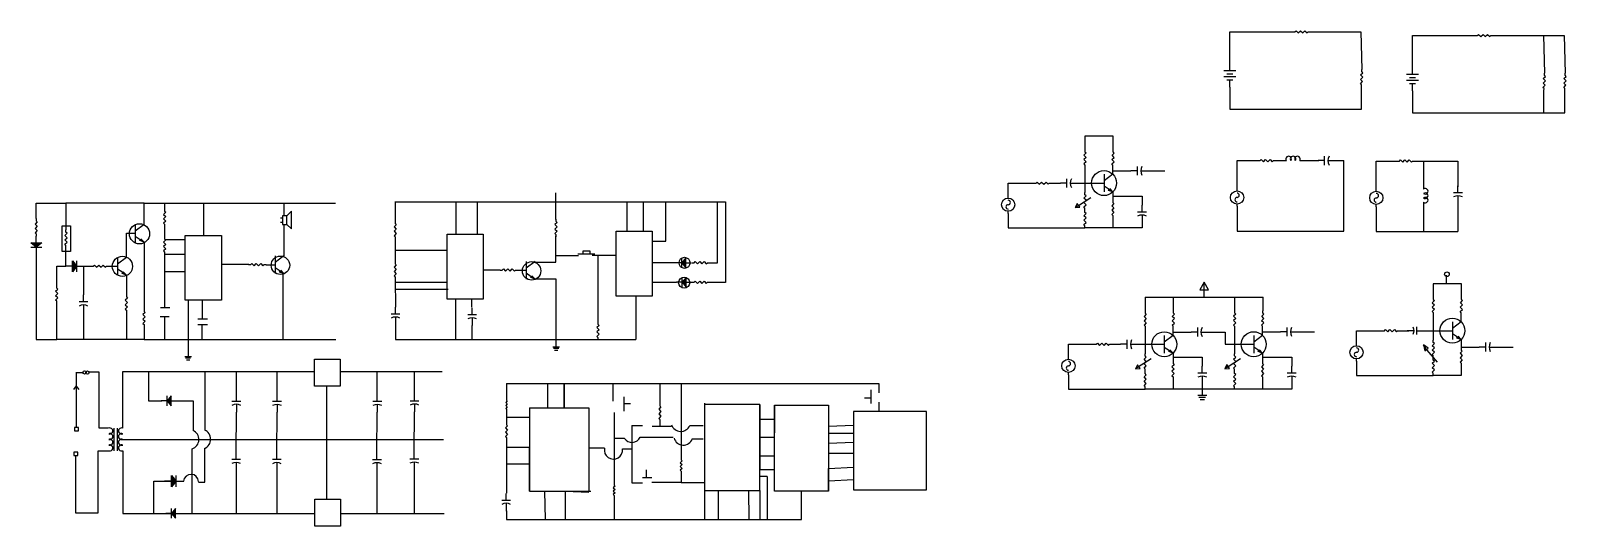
# Model space of a CAD drawing. Header units: inches. Extents: x 5.3 to 40.1, y 6.1 to 17.3.
import ezdxf

# ---------------------------------------------------------------- set-up
doc = ezdxf.new("R2010")
doc.units = ezdxf.units.IN
doc.header["$MEASUREMENT"] = 0

# ---------------------------------------------------------------- blocks, each defined once
blk = doc.blocks.new('Generator - AC')
at = {"color": 7}
for p, q in [((0, 0), (0.05, 0)), ((0.35, 0), (0.4, 0))]:
    blk.add_line(p, q, dxfattribs=at)
blk.add_circle((0.2, 0), 0.15, dxfattribs=at)
for centre, start, end in [((0.15, 0), 0, 180), ((0.25, 0), 180, 0)]:
    blk.add_arc(centre, 0.05, start, end, dxfattribs=at)
blk = doc.blocks.new('Resistor')
at = {"color": 7}
blk.add_lwpolyline([(0, 0), (0.05, 0), (0.075, 0.025), (0.125, -0.025), (0.175, 0.025), (0.225, -0.025), (0.275, 0.025), (0.325, -0.025), (0.35, 0), (0.4, 0)], dxfattribs=at)
blk = doc.blocks.new('Capacitor')
at = {"color": 7}
for p, q in [((0.15, 0), (0, 0)), ((0.15, -0.1), (0.15, 0.1)), ((0.225, 0), (0.4, 0))]:
    blk.add_line(p, q, dxfattribs=at)
blk.add_arc((0.4375, 0), 0.2125, 151.9275, 208.0725, dxfattribs=at)
blk = doc.blocks.new('Inductor')
at = {"color": 7}
for p, q in [((0, 0), (0.05, 0)), ((0.35, 0), (0.4, 0))]:
    blk.add_line(p, q, dxfattribs=at)
for centre in [(0.1, 0.0375), (0.2, 0.0375), (0.3, 0.0375)]:
    blk.add_arc(centre, 0.0625, 323.1301, 216.8699, dxfattribs=at)
blk = doc.blocks.new('Transistor - NPN')
at = {"color": 7}
for p, q in [((0, 0), (0.199999, 0)), ((0.199999, 0.2), (0.199999, -0.2)), ((0.399999, 0.2), (0.199999, 0.05)), ((0.316132, -0.145536), (0.201153, -0.069033)), ((0.302516, -0.166503), (0.316132, -0.145536)), ((0.399999, -0.2), (0.302516, -0.166503)), ((0.329748, -0.124569), (0.399999, -0.2))]:
    blk.add_line(p, q, dxfattribs=at)
blk.add_solid([(0.302516, -0.166503), (0.399999, -0.2), (0.329748, -0.124569)], dxfattribs=at)
blk = doc.blocks.new('Ground')
at = {"color": 7}
for p, q in [((-0.1, 0), (0.1, 0)), ((0.075, -0.05), (-0.075, -0.05)), ((-0.05, -0.1), (0.05, -0.1))]:
    blk.add_line(p, q, dxfattribs=at)
blk = doc.blocks.new('Speaker')
at = {"color": 7}
for p, q in [((0, 0), (0.05, 0)), ((0.05, 0.05), (0.05, -0.15)), ((0.15, 0.05), (0.05, 0.05)), ((0.25, 0.15), (0.15, 0.05)), ((0.15, -0.15), (0.15, 0.05)), ((0.25, -0.25), (0.25, 0.15)), ((0, -0.1), (0.05, -0.1)), ((0.05, -0.15), (0.15, -0.15)), ((0.15, -0.15), (0.25, -0.25))]:
    blk.add_line(p, q, dxfattribs=at)
blk = doc.blocks.new('Diode')
at = {"color": 7}
for p, q in [((0.15, 0), (0, 0)), ((0.15, 0.125), (0.25, 0)), ((0.15, -0.125), (0.15, 0.125)), ((0.25, 0), (0.15, -0.125)), ((0.25, -0.125), (0.25, 0.125)), ((0.25, 0), (0.4, 0))]:
    blk.add_line(p, q, dxfattribs=at)
blk.add_solid([(0.15, -0.125), (0.25, 0), (0.15, 0.125)], dxfattribs=at)
blk = doc.blocks.new('Transformer')
at = {"color": 7}
for p, q in [((0.1, 0), (0.1, 0.4)), ((0.15, 0.4), (0.15, 0))]:
    blk.add_line(p, q, dxfattribs=at)
for centre, start, end in [((0.021, 0.35), 247.3801, 112.6199), ((0.021, 0.25), 247.3801, 112.6199), ((0.229, 0.35), 67.3801, 292.6199), ((0.229, 0.25), 67.3801, 292.6199), ((0.021, 0.15), 247.3801, 112.6199), ((0.021, 0.05), 247.3801, 112.6199), ((0.229, 0.15), 67.3801, 292.6199), ((0.229, 0.05), 67.3801, 292.6199)]:
    blk.add_arc(centre, 0.0542, start, end, dxfattribs=at)
blk = doc.blocks.new('Battery')
at = {"color": 7}
for p, q in [((0, 0), (0.125, 0)), ((0.125, 0.05), (0.125, -0.05)), ((0.175, -0.1), (0.175, 0.1)), ((0.225, 0.05), (0.225, -0.05)), ((0.275, -0.1), (0.275, 0.1)), ((0.275, 0), (0.4, 0))]:
    blk.add_line(p, q, dxfattribs=at)

msp = doc.modelspace()

# ---------------------------------------------------------------- linework, layer by layer
for p, q in [((32.516, 16.576), (32.516, 17.289)), ((32.516, 17.289), (33.943, 17.289)), ((34.343, 17.289), (35.488, 17.289)), ((35.488, 17.289), (35.51, 16.435)), ((36.659, 16.493), (36.659, 17.206)), ((36.659, 17.206), (38.086, 17.206)), ((38.486, 17.206), (39.632, 17.206)), ((39.632, 17.206), (39.654, 16.352)), ((39.632, 17.206), (40.102, 17.206)), ((40.102, 17.206), (40.124, 16.352)), ((32.516, 16.032), (32.516, 15.539)), ((35.5, 15.539), (35.5, 16.036)), ((36.659, 15.949), (36.659, 15.456)), ((39.643, 15.456), (39.643, 15.953)), ((40.113, 15.456), (40.113, 15.953)), ((32.516, 15.539), (35.5, 15.539)), ((36.659, 15.456), (39.643, 15.456)), ((39.643, 15.456), (40.113, 15.456)), ((29.872, 14.924), (29.228, 14.924)), ((29.228, 14.924), (29.228, 14.619)), ((29.872, 14.618), (29.872, 14.924)), ((32.68, 13.709), (32.68, 14.37)), ((32.68, 14.37), (33.154, 14.37)), ((33.553, 14.37), (33.753, 14.37)), ((34.15, 14.37), (34.532, 14.37)), ((34.916, 14.37), (35.099, 14.37)), ((35.099, 12.768), (35.099, 14.37)), ((35.839, 13.7), (35.839, 14.361)), ((35.839, 14.361), (36.313, 14.361)), ((36.712, 14.361), (36.912, 14.361)), ((36.912, 14.361), (36.912, 13.77)), ((36.912, 14.361), (37.31, 14.361)), ((37.31, 14.361), (37.692, 14.361)), ((37.692, 14.361), (37.692, 13.775)), ((29.228, 14.219), (29.228, 13.645)), ((29.861, 14.06), (29.861, 14.218)), ((29.861, 14.139), (30.269, 14.139)), ((30.669, 14.139), (31.041, 14.139)), ((17.221, 13.43), (17.221, 13.637)), ((27.487, 13.571), (27.487, 13.86)), ((27.487, 13.86), (28.07, 13.86)), ((28.07, 13.86), (28.07, 13.86)), ((28.47, 13.86), (28.67, 13.86)), ((29.07, 13.86), (29.461, 13.86)), ((29.861, 13.66), (29.861, 13.472)), ((5.434, 13.057), (5.434, 13.406)), ((5.434, 13.406), (6.109, 13.406)), ((6.109, 13.406), (6.109, 12.798)), ((7.88, 13.406), (6.109, 13.406)), ((7.88, 12.922), (7.88, 13.406)), ((7.88, 13.406), (8.348, 13.406)), ((8.348, 13.406), (8.348, 13.276)), ((8.348, 13.406), (12.222, 13.406)), ((9.235, 12.668), (9.235, 13.403)), ((11.052, 13.404), (11.052, 13.131)), ((13.572, 13.436), (20.58, 13.436)), ((13.579, 13.443), (13.579, 12.992)), ((14.958, 13.433), (14.958, 12.696)), ((15.442, 13.433), (15.442, 12.696)), ((17.223, 13.032), (17.223, 13.431)), ((18.835, 13.43), (18.835, 12.754)), ((19.202, 13.419), (19.202, 12.765)), ((19.723, 12.543), (19.723, 13.437)), ((20.571, 13.432), (21.073, 13.432)), ((20.889, 12.055), (20.889, 13.419)), ((21.073, 13.432), (21.073, 11.61)), ((29.057, 13.338), (29.008, 13.305)), ((29.057, 13.338), (29.365, 13.537)), ((29.861, 13.566), (30.524, 13.566)), ((30.524, 13.566), (30.524, 13.361)), ((32.68, 13.334), (32.68, 12.768)), ((35.839, 13.325), (35.839, 12.76)), ((36.912, 13.375), (36.912, 12.76)), ((37.692, 13.396), (37.692, 12.76)), ((11.052, 12.921), (11.052, 12.21)), ((27.487, 13.171), (27.487, 12.845)), ((29.861, 13.072), (29.861, 12.845)), ((30.524, 12.961), (30.524, 12.845)), ((7.48, 12.176), (7.48, 12.722)), ((8.348, 12.876), (8.348, 12.647)), ((8.36, 12.585), (8.815, 12.585)), ((13.579, 12.592), (13.579, 12.081)), ((17.227, 12.071), (17.227, 12.663)), ((19.412, 12.543), (19.723, 12.543)), ((27.487, 12.845), (29.228, 12.845)), ((29.861, 12.845), (29.228, 12.845)), ((30.524, 12.845), (29.861, 12.845)), ((32.68, 12.768), (35.099, 12.768)), ((35.839, 12.76), (37.692, 12.76)), ((5.434, 12.257), (5.434, 10.316)), ((6.109, 11.976), (6.109, 12.398)), ((7.88, 12.522), (7.88, 11.003)), ((8.348, 12.247), (8.348, 11.037)), ((8.348, 12.247), (8.815, 12.247)), ((13.576, 12.338), (14.747, 12.338)), ((17.228, 12.216), (17.738, 12.216)), ((17.724, 12.258), (18.109, 12.258)), ((18.592, 12.22), (18.051, 12.22)), ((18.18, 12.22), (18.18, 10.711)), ((5.9, 11.532), (5.9, 11.976)), ((5.9, 11.976), (6.109, 11.976)), ((6.509, 11.976), (6.509, 11.324)), ((6.509, 11.976), (6.68, 11.976)), ((7.08, 11.976), (7.08, 11.976)), ((8.817, 11.848), (8.348, 11.848)), ((10.256, 12.014), (9.639, 12.014)), ((15.575, 11.891), (15.962, 11.891)), ((16.744, 12.071), (17.227, 12.071)), ((19.966, 12.053), (19.412, 12.053)), ((20.718, 12.055), (20.889, 12.055)), ((7.48, 11.776), (7.48, 11.329)), ((11.04, 10.316), (11.04, 11.806)), ((13.576, 11.611), (14.768, 11.611)), ((13.579, 11.681), (13.586, 11.049)), ((16.768, 11.688), (17.225, 11.688)), ((17.225, 11.688), (17.225, 10.319)), ((19.958, 11.61), (19.412, 11.61)), ((21.073, 11.61), (20.697, 11.61)), ((31.931, 11.5), (31.931, 11.613)), ((31.931, 11.271), (31.931, 11.5)), ((37.775, 11.579), (37.131, 11.579)), ((37.131, 11.579), (37.131, 11.274)), ((37.432, 11.581), (37.432, 11.775)), ((37.775, 11.272), (37.775, 11.579)), ((8.882, 11.208), (8.882, 9.934)), ((9.2, 11.206), (9.2, 10.793)), ((13.576, 11.453), (14.778, 11.453)), ((14.949, 11.238), (14.949, 10.304)), ((15.321, 11.047), (15.321, 11.248)), ((19.035, 11.301), (19.035, 10.314)), ((30.594, 11.271), (30.594, 10.965)), ((30.594, 11.271), (33.268, 11.271)), ((31.238, 10.964), (31.238, 11.271)), ((32.624, 11.272), (32.624, 10.967)), ((33.268, 10.966), (33.268, 11.272)), ((5.9, 10.316), (5.9, 11.132)), ((6.509, 10.924), (6.509, 10.316)), ((7.48, 10.929), (7.48, 10.316)), ((8.247, 10.836), (8.454, 10.836)), ((8.256, 11.037), (8.463, 11.037)), ((8.348, 10.824), (8.348, 10.316)), ((37.131, 10.874), (37.131, 10.3)), ((37.764, 10.715), (37.764, 10.873)), ((7.88, 10.603), (7.88, 10.316)), ((9.102, 10.656), (9.317, 10.656)), ((9.103, 10.786), (9.317, 10.786)), ((9.2, 10.313), (9.2, 10.656)), ((13.586, 10.649), (13.586, 10.313)), ((15.321, 10.633), (15.321, 10.314)), ((30.594, 10.565), (30.594, 9.992)), ((31.228, 10.406), (31.228, 10.564)), ((31.228, 10.485), (31.636, 10.485)), ((32.036, 10.485), (32.407, 10.485)), ((32.407, 10.485), (32.407, 10.208)), ((32.624, 10.567), (32.624, 9.993)), ((33.257, 10.408), (33.257, 10.566)), ((33.257, 10.487), (33.665, 10.487)), ((34.065, 10.487), (34.437, 10.487)), ((35.39, 10.225), (35.39, 10.515)), ((35.39, 10.515), (35.973, 10.515)), ((35.973, 10.515), (35.973, 10.515)), ((36.373, 10.515), (36.573, 10.515)), ((36.888, 10.515), (37.364, 10.515)), ((5.434, 10.316), (5.9, 10.316)), ((6.509, 10.316), (5.9, 10.316)), ((7.48, 10.316), (6.509, 10.316)), ((7.88, 10.316), (7.48, 10.316)), ((7.88, 10.316), (8.348, 10.316)), ((8.348, 10.316), (12.233, 10.316)), ((13.586, 10.313), (19.035, 10.314)), ((17.225, 10.319), (17.225, 10.15)), ((28.853, 9.917), (28.853, 10.206)), ((28.853, 10.206), (29.436, 10.206)), ((29.436, 10.206), (29.436, 10.206)), ((29.836, 10.206), (30.037, 10.206)), ((30.437, 10.206), (30.828, 10.206)), ((32.407, 10.208), (32.466, 10.208)), ((32.466, 10.208), (32.857, 10.208)), ((36.984, 10.075), (36.911, 10.197)), ((37.764, 10.315), (37.764, 10.127)), ((37.764, 10.144), (38.172, 10.144)), ((38.572, 10.144), (38.944, 10.144)), ((30.424, 9.685), (30.731, 9.884)), ((31.228, 10.006), (31.228, 9.819)), ((31.228, 9.912), (31.89, 9.912)), ((31.89, 9.912), (31.89, 9.708)), ((32.454, 9.686), (32.761, 9.885)), ((33.257, 10.008), (33.257, 9.82)), ((33.257, 9.914), (33.92, 9.914)), ((33.92, 9.914), (33.92, 9.709)), ((35.39, 9.825), (35.39, 9.5)), ((36.984, 10.075), (37.216, 9.804)), ((6.336, 9.565), (6.5, 9.565)), ((6.341, 9.574), (6.341, 8.318)), ((6.866, 9.573), (6.624, 9.573)), ((6.866, 8.304), (6.866, 9.573)), ((7.397, 8.306), (7.397, 9.586)), ((7.397, 9.586), (11.747, 9.586)), ((7.981, 9.587), (7.981, 8.922)), ((9.271, 8.259), (9.271, 9.576)), ((9.976, 9.071), (9.976, 9.586)), ((10.898, 9.068), (10.898, 9.582)), ((12.333, 9.588), (14.641, 9.588)), ((13.172, 9.067), (13.172, 9.581)), ((14.019, 9.078), (14.019, 9.592)), ((28.853, 9.517), (28.853, 9.192)), ((30.424, 9.685), (30.375, 9.651)), ((31.228, 9.419), (31.228, 9.192)), ((32.454, 9.686), (32.404, 9.653)), ((33.257, 9.42), (33.257, 9.193)), ((35.39, 9.5), (37.131, 9.5)), ((37.764, 9.5), (37.131, 9.5)), ((37.764, 9.727), (37.764, 9.5)), ((6.341, 9.263), (6.283, 9.178)), ((6.341, 9.257), (6.4, 9.178)), ((12.022, 9.259), (12.022, 6.696)), ((16.104, 9.317), (21.473, 9.317)), ((16.104, 9.317), (16.104, 8.975)), ((17.039, 8.784), (17.039, 9.317)), ((17.411, 8.764), (17.411, 9.317)), ((17.411, 9.317), (17.411, 8.764)), ((18.527, 8.915), (18.527, 9.317)), ((19.593, 8.845), (19.593, 9.317)), ((20.065, 9.307), (20.065, 7.629)), ((21.473, 9.317), (21.473, 9.317)), ((21.473, 9.317), (24.55, 9.317)), ((24.369, 9.176), (24.369, 8.865)), ((24.55, 9.317), (24.55, 9.106)), ((28.853, 9.192), (30.594, 9.192)), ((31.228, 9.192), (30.594, 9.192)), ((31.89, 9.192), (31.228, 9.192)), ((31.89, 9.308), (31.89, 9.192)), ((33.92, 9.193), (31.89, 9.193)), ((31.89, 9.193), (31.89, 9.053)), ((33.92, 9.309), (33.92, 9.193)), ((7.981, 8.922), (8.282, 8.922)), ((8.62, 8.925), (8.992, 8.925)), ((8.992, 8.925), (8.992, 8.248)), ((16.626, 8.764), (17.974, 8.764)), ((16.626, 8.764), (16.626, 6.876)), ((17.974, 8.764), (17.974, 6.876)), ((18.768, 9.015), (18.768, 8.694)), ((18.919, 8.855), (18.768, 8.855)), ((20.598, 8.875), (20.598, 6.896)), ((21.855, 8.845), (20.598, 8.845)), ((21.855, 6.896), (21.855, 8.845)), ((21.855, 8.845), (21.855, 8.101)), ((21.855, 8.845), (21.855, 7.68)), ((21.855, 8.845), (21.855, 7.368)), ((22.187, 6.876), (22.187, 8.825)), ((22.187, 8.825), (23.413, 8.825)), ((22.187, 8.825), (22.187, 8.202)), ((22.187, 8.202), (22.187, 8.825)), ((22.187, 8.202), (22.187, 8.825)), ((23.413, 8.825), (23.413, 6.876)), ((24.223, 8.995), (24.369, 8.995)), ((24.55, 8.895), (24.55, 8.684)), ((9.97, 7.753), (9.976, 8.671)), ((10.893, 7.749), (10.898, 8.668)), ((13.166, 7.748), (13.172, 8.667)), ((14.013, 7.759), (14.019, 8.678)), ((16.104, 8.702), (16.104, 8.433)), ((16.104, 8.553), (16.626, 8.553)), ((18.547, 8.664), (18.547, 7.047)), ((18.949, 8.363), (18.949, 7.067)), ((18.949, 8.363), (19.19, 8.363)), ((19.583, 8.448), (19.583, 8.353)), ((20.262, 8.365), (20.568, 8.365)), ((22.187, 8.503), (21.855, 8.503)), ((22.187, 8.202), (22.187, 8.503)), ((23.413, 8.353), (23.977, 8.373)), ((24.55, 8.684), (23.977, 8.684)), ((23.977, 8.684), (23.977, 6.906)), ((25.636, 8.684), (24.55, 8.684)), ((25.636, 6.906), (25.636, 8.684)), ((7.078, 8.308), (6.866, 8.304)), ((7.397, 8.05), (14.672, 8.05)), ((16.104, 8.039), (16.104, 6.833)), ((18.779, 8.071), (18.547, 8.071)), ((19.136, 8.099), (19.884, 8.099)), ((19.412, 8.353), (19.85, 8.353)), ((20.32, 8.063), (20.568, 8.063)), ((21.855, 8.101), (22.187, 8.101)), ((22.187, 8.202), (22.187, 8.202)), ((23.413, 8.192), (23.977, 8.192)), ((6.329, 7.683), (6.329, 6.389)), ((6.839, 6.389), (6.839, 7.795)), ((6.839, 7.795), (7.079, 7.795)), ((7.397, 7.795), (7.397, 6.371)), ((8.973, 6.38), (8.973, 7.838)), ((9.261, 7.084), (9.261, 7.854)), ((16.179, 7.87), (16.104, 7.87)), ((16.626, 7.87), (16.179, 7.87)), ((16.626, 7.87), (16.179, 7.87)), ((16.626, 6.876), (16.626, 7.87)), ((18.326, 7.85), (17.974, 7.85)), ((18.738, 7.835), (18.959, 7.835)), ((21.855, 7.68), (22.187, 7.68)), ((23.977, 7.981), (23.413, 7.961)), ((23.413, 7.74), (23.977, 7.74)), ((9.97, 7.353), (9.97, 6.371)), ((10.893, 7.349), (10.893, 6.368)), ((13.166, 7.348), (13.166, 6.367)), ((14.013, 7.359), (14.013, 6.378)), ((16.119, 7.496), (16.633, 7.496)), ((19.281, 7.188), (19.281, 7.358)), ((21.855, 7.368), (22.187, 7.368)), ((22.187, 6.876), (22.187, 7.348)), ((23.977, 7.414), (23.413, 7.383)), ((23.413, 6.876), (23.413, 7.388)), ((8.105, 6.385), (8.105, 7.105)), ((8.105, 7.105), (8.784, 7.105)), ((9.119, 7.084), (9.261, 7.084)), ((18.949, 7.067), (19.19, 7.067)), ((19.19, 7.188), (19.402, 7.188)), ((20.065, 7.077), (19.402, 7.077)), ((19.402, 7.077), (19.402, 7.077)), ((19.402, 7.077), (19.402, 7.077)), ((20.065, 7.288), (20.065, 7.077)), ((20.065, 7.077), (20.598, 7.077)), ((22.016, 7.208), (21.855, 7.208)), ((22.016, 7.208), (22.016, 6.233)), ((23.413, 7.112), (23.977, 7.142)), ((16.626, 6.876), (18.014, 6.876)), ((16.968, 6.876), (16.978, 6.233)), ((17.441, 6.233), (17.441, 6.876)), ((17.441, 6.876), (17.974, 6.855)), ((17.974, 6.855), (17.974, 6.855)), ((18.547, 6.741), (18.547, 6.233)), ((20.598, 6.896), (21.855, 6.896)), ((20.598, 6.896), (20.598, 6.233)), ((20.91, 6.896), (20.91, 6.233)), ((21.594, 6.896), (21.604, 6.233)), ((21.855, 6.896), (21.855, 6.233)), ((23.413, 6.876), (22.187, 6.876)), ((22.187, 6.876), (22.187, 6.876)), ((22.8, 6.233), (22.8, 6.876)), ((23.977, 6.906), (25.143, 6.906)), ((25.143, 6.906), (25.636, 6.906)), ((6.329, 6.389), (6.839, 6.389)), ((7.397, 6.371), (11.757, 6.371)), ((12.34, 6.371), (12.532, 6.371)), ((12.53, 6.374), (14.692, 6.374)), ((16.104, 6.428), (16.104, 6.233)), ((17.441, 6.575), (17.441, 6.575)), ((16.104, 6.233), (20.648, 6.233)), ((20.648, 6.233), (22.468, 6.233)), ((20.648, 6.233), (21.604, 6.233)), ((21.604, 6.233), (21.604, 6.233)), ((22.468, 6.233), (22.8, 6.233))]:
    msp.add_line(p, q)
for points in [[(29.008, 13.305), (29.111, 13.312), (29.053, 13.398)], [(6.022, 12.89), (6.212, 12.89), (6.212, 12.312), (6.022, 12.312)], [(8.815, 12.672), (9.637, 12.672), (9.637, 11.203), (8.815, 11.203)], [(14.756, 12.701), (15.578, 12.701), (15.578, 11.232), (14.756, 11.232)], [(18.59, 12.768), (19.411, 12.768), (19.411, 11.299), (18.59, 11.299)], [(17.835, 12.258), (18.002, 12.258), (18.002, 12.321), (17.835, 12.321)], [(31.931, 11.613), (31.833, 11.443), (32.029, 11.443)], [(36.94, 10.06), (37.014, 10.117), (36.911, 10.197)], [(11.747, 9.873), (12.33, 9.873), (12.33, 9.259), (11.747, 9.259)], [(30.375, 9.651), (30.478, 9.659), (30.42, 9.744)], [(32.404, 9.653), (32.507, 9.66), (32.449, 9.746)], [(6.305, 8.245), (6.391, 8.245), (6.391, 8.32), (6.305, 8.32)], [(6.291, 7.683), (6.377, 7.683), (6.377, 7.758), (6.291, 7.758)], [(11.757, 6.696), (12.34, 6.696), (12.34, 6.082), (11.757, 6.082)]]:
    msp.add_lwpolyline(points, close=True)
for centre, radius in [((29.661, 13.86), 0.283), ((7.778, 12.711), 0.229), ((7.389, 11.973), 0.229), ((10.976, 11.998), 0.209), ((16.674, 11.871), 0.209), ((20.143, 12.053), 0.125), ((37.441, 11.793), 0.053), ((20.135, 11.603), 0.125), ((31.028, 10.206), 0.283), ((33.057, 10.208), 0.283), ((37.564, 10.515), 0.283), ((6.532, 9.57), 0.0371), ((6.596, 9.565), 0.0371)]:
    msp.add_circle(centre, radius)
for centre, radius, start, end in [((20.059, 8.453), 0.221, 199.1615, 336.4787), ((8.903, 8.049), 0.222, 288.4624, 66.4846), ((9.163, 8.055), 0.228, 294.7277, 65.4924), ((18.949, 8.191), 0.208, 215.1973, 333.7704), ((20.116, 8.137), 0.217, 195.5256, 340.1146), ((18.531, 7.812), 0.208, 169.5076, 6.1326), ((8.946, 7.085), 0.173, 3.2361, 173.398)]:
    msp.add_arc(centre, radius, start, end)

# ---------------------------------------------------------------- block references
for name, p in [('Resistor', (33.943, 17.289)), ('Resistor', (38.086, 17.206)), ('Resistor', (33.153, 14.37)), ('Inductor', (33.75, 14.37)), ('Capacitor', (34.516, 14.37)), ('Resistor', (36.312, 14.361)), ('Capacitor', (28.67, 13.86)), ('Transistor - NPN', (29.461, 13.86)), ('Capacitor', (30.269, 14.139)), ('Resistor', (28.07, 13.86)), ('Transistor - NPN', (7.48, 12.722)), ('Speaker', (10.974, 13.071)), ('Transistor - NPN', (10.653, 12.011)), ('Diode', (6.109, 11.976)), ('Resistor', (6.68, 11.976)), ('Transistor - NPN', (7.08, 11.976)), ('Resistor', (10.253, 12.013)), ('Resistor', (15.959, 11.89)), ('Transistor - NPN', (16.351, 11.884)), ('Resistor', (20.313, 12.056)), ('Resistor', (20.313, 11.613)), ('Capacitor', (31.636, 10.485)), ('Capacitor', (33.665, 10.487)), ('Resistor', (35.973, 10.515)), ('Transistor - NPN', (37.364, 10.515)), ('Resistor', (29.436, 10.206)), ('Capacitor', (30.037, 10.206)), ('Transistor - NPN', (30.828, 10.206)), ('Transistor - NPN', (32.857, 10.208)), ('Capacitor', (38.172, 10.144)), ('Ground', (31.89, 9.053))]:
    msp.add_blockref(name, p)
for name, p, xscale, yscale, zscale, rotation in [('Battery', (32.516, 16.032), 1.360923462267948, 1.360923462267948, 1.360923462267948, 90), ('Battery', (36.659, 15.949), 1.360923462267948, 1.360923462267948, 1.360923462267948, 90), ('Resistor', (16.104, 8.975), 0.6837388177467816, 0.6837388177467816, 0.6837388177467816, 270), ('Resistor', (19.583, 8.865), 1.041115086744521, 1.041115086744521, 1.041115086744521, 270), ('Resistor', (16.104, 8.433), 0.9853882942876679, 0.9853882942876679, 0.9853882942876679, 270), ('Resistor', (20.065, 7.629), 0.8546735381364392, 0.8546735381364392, 0.8546735381364392, 270), ('Resistor', (18.547, 7.047), 0.7641339763184091, 0.7641339763184091, 0.7641339763184091, 270)]:
    msp.add_blockref(name, p, dxfattribs=dict(xscale=xscale, yscale=yscale, zscale=zscale, rotation=rotation))
for name, p, rotation in [('Resistor', (35.5, 16.036), 88.48698845549181), ('Resistor', (39.643, 15.953), 88.48698845549181), ('Resistor', (40.113, 15.953), 88.48698845549181), ('Resistor', (29.228, 14.619), 270), ('Resistor', (29.861, 14.218), 88.48698845549181), ('Resistor', (29.228, 13.245), 90), ('Generator - AC', (32.68, 13.334), 90), ('Generator - AC', (35.839, 13.325), 90), ('Inductor', (36.912, 13.775), 270), ('Capacitor', (37.692, 13.796), 270), ('Resistor', (8.348, 13.276), 270), ('Generator - AC', (27.487, 13.171), 90), ('Resistor', (29.228, 12.845), 90), ('Resistor', (29.861, 13.472), 270), ('Capacitor', (30.524, 13.361), 270), ('Resistor', (5.434, 13.057), 270), ('Resistor', (13.579, 12.992), 270), ('Resistor', (17.227, 13.044), 270), ('Diode', (5.434, 12.657), 270), ('Resistor', (6.109, 12.398), 90), ('Resistor', (8.348, 12.647), 270), ('Resistor', (13.579, 12.081), 270), ('Resistor', (5.9, 11.132), 90), ('Capacitor', (6.509, 11.324), 270), ('Resistor', (7.48, 11.329), 270), ('Resistor', (37.131, 11.274), 270), ('Resistor', (37.764, 10.873), 88.48698845549181), ('Resistor', (7.88, 11.003), 270), ('Capacitor', (13.586, 11.049), 270), ('Capacitor', (15.326, 11.033), 270), ('Resistor', (30.594, 10.965), 270), ('Resistor', (31.228, 10.564), 88.48698845549181), ('Resistor', (32.624, 10.967), 270), ('Resistor', (33.257, 10.566), 88.48698845549181), ('Resistor', (18.178, 10.711), 270), ('Generator - AC', (35.39, 9.825), 90), ('Resistor', (37.131, 9.9), 90), ('Resistor', (37.764, 10.127), 270), ('Generator - AC', (28.853, 9.517), 90), ('Resistor', (30.594, 9.592), 90), ('Resistor', (31.228, 9.819), 270), ('Resistor', (32.624, 9.593), 90), ('Resistor', (33.257, 9.82), 270), ('Resistor', (37.131, 9.5), 90), ('Resistor', (30.594, 9.192), 90), ('Capacitor', (31.89, 9.708), 270), ('Resistor', (32.624, 9.193), 90), ('Capacitor', (33.92, 9.709), 270), ('Capacitor', (9.976, 9.071), 270), ('Capacitor', (10.898, 9.068), 270), ('Capacitor', (13.172, 9.067), 270), ('Capacitor', (14.019, 9.078), 270), ('Capacitor', (9.97, 7.753), 270), ('Capacitor', (10.893, 7.749), 270), ('Capacitor', (13.166, 7.748), 270), ('Capacitor', (14.013, 7.759), 270), ('Capacitor', (16.097, 6.827), 270)]:
    msp.add_blockref(name, p, dxfattribs=dict(rotation=rotation))
for name, p, xscale, yscale, zscale in [('Diode', (20.305, 12.053), -0.8909445312211752, 0.8909445312211752, 0.8909445312211752), ('Diode', (20.315, 11.611), -0.8909445312211752, 0.8909445312211752, 0.8909445312211752), ('Capacitor', (36.888, 10.515), -0.875764965041916, 0.875764965041916, 0.875764965041916), ('Ground', (17.231, 10.148), 0.7628707207721988, 0.7628707207721988, 0.7628707207721988), ('Ground', (8.881, 9.93), 0.7628707207721988, 0.7628707207721988, 0.7628707207721988), ('Diode', (8.628, 8.925), -0.8909445312211752, 0.8909445312211752, 0.8909445312211752), ('Transformer', (7.078, 7.795), 1.276490494773839, 1.276490494773839, 1.276490494773839), ('Diode', (8.348, 7.105), 1.034092162329969, 1.034092162329969, 1.034092162329969), ('Diode', (8.729, 6.374), -0.8909445312211752, 0.8909445312211752, 0.8909445312211752)]:
    msp.add_blockref(name, p, dxfattribs=dict(xscale=xscale, yscale=yscale, zscale=zscale))

doc.saveas('drawing.dxf')
